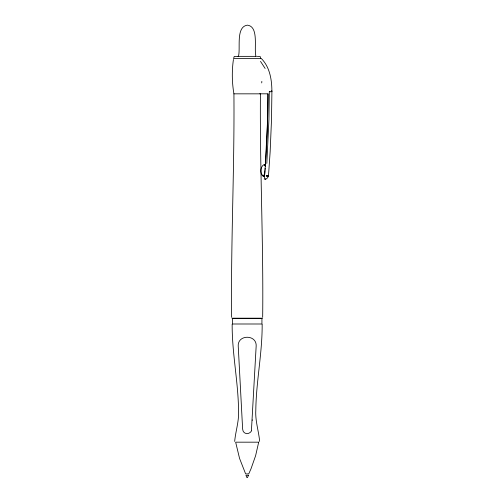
<?xml version="1.0" encoding="UTF-8"?>
<svg xmlns="http://www.w3.org/2000/svg" width="503" height="503" viewBox="0 0 503 503"><rect width="100%" height="100%" fill="white"/><g stroke="black" fill="none" stroke-linecap="round" stroke-linejoin="round"><path stroke-width="0.75" d="M233.43 59.455C231.795 70.848 231.965 82.492 233.92 93.835C234.568 168.31 230.758 242.886 231.65 317.305M259.768 93.809L267.973 93.828L267.596 119.544L265.288 166.342M269.319 91.427L270.01 91.427L269.319 91.313L268.935 119.576L266.829 163.456M262.157 324.196C262.352 353.056 256.146 381.488 255.807 410.31C255.147 420.873 258.737 431.134 259.661 441.42M237.756 56.355L234.222 56.443L233.562 58.593L261.403 58.593C270.356 67.679 272.06 81.209 271.884 93.388L271.507 119.645L270.149 151.78L268.533 175.214L268.395 176.006L266.137 175.824L266.659 176.107L266.722 175.654L266.911 176.069L266.974 175.622L267.143 176.044A3.942 0.905 -16.8 0 1 268.382 176.069A4.791 4.791 0 0 1 265.628 179.238L264.295 179.125L264.653 174.642M238.422 56.43C240.755 48.64 235.505 26.766 247.388 25.15C259.24 26.558 253.707 48.659 255.952 56.267M271.809 91.427L271.827 91.074M271.695 91.427L271.733 90.861L271.884 91.301M261.723 82.932L261.837 81.367M265.056 169.454L265.138 168.392M264.892 171.592L264.974 170.523M264.855 172.12L264.653 174.698M264.729 173.686L265.421 164.456A1044.178 1044.178 0 0 0 267.973 93.828M264.232 175.666C264.528 177.823 264.918 174.409 262.906 175.56L262.786 175.182L263.214 175.981L262.975 175.119L263.358 175.943L263.151 175.044L263.484 175.893L264.169 175.673L264.289 176.484M265.628 179.238L265.678 178.603M264.282 176.572L264.358 175.679M270.84 92.005L270.633 91.427M262.673 317.305C263.534 242.886 259.787 168.31 260.416 93.835L233.92 93.835M265.207 164.437L265.138 165.349L265.307 164.443M265.156 164.531L264.798 165.254L265.282 164.512M265.138 165.349L265.421 164.456L264.339 164.38C260.152 166.386 259.517 173.887 263.415 176.496L264.496 176.584M251.418 430.794L256.172 345.932C256.7 334.363 237.699 334.363 238.221 345.932L242.628 429.046L243.094 431.027A4.118 3.697 -60.3 0 0 243.779 432.058L243.968 432.278A5.011 4.772 -44.8 0 0 245.451 433.265C247.633 434.705 251.16 432.134 251.305 431.027M264.798 165.254L265.031 164.424M264.666 165.198L264.88 164.418M263.685 175.622L264.169 176.459M264.547 165.129L264.974 164.506M237.994 56.355L256.392 56.355M257.329 56.355L260.164 56.474L260.768 58.593M231.977 318.192L262.346 318.192M252.255 419.886L252.229 420.332M260.516 61.391L265.131 68.458M234.668 441.42C235.599 431.134 239.208 420.873 238.548 410.31C238.202 381.488 231.977 353.056 232.166 324.196M263.956 176.54L263.723 175.622M264.106 176.553L264.169 175.673M258.693 442.175L255.606 455.724L250.997 468.827L248.74 473.908L245.64 473.908L239.547 458.384L235.649 442.175L258.693 442.175M248.444 475.285L247.47 477.617L246.916 477.617L245.936 475.285L248.444 475.285M261.931 318.474L232.392 318.474L232.392 323.995L261.931 323.995L261.931 318.474M262.761 175.547L262.56 175.226L262.761 175.547"/></g></svg>
